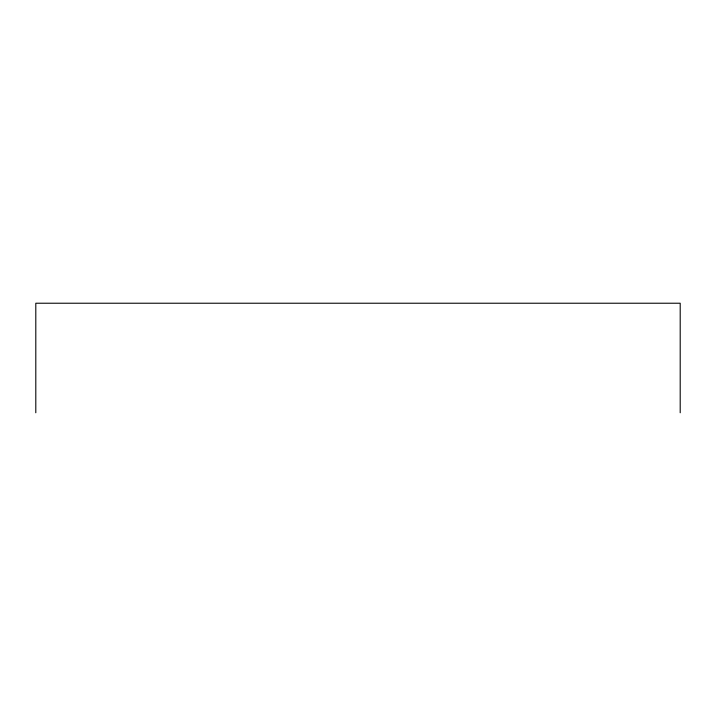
<?xml version="1.0" encoding="UTF-8"?>
<svg xmlns="http://www.w3.org/2000/svg" width="716" height="716" viewBox="0 0 716 716"><rect width="100%" height="100%" fill="white"/><g stroke="black" fill="none" stroke-linecap="round" stroke-linejoin="round"><path stroke-width="1.07" d="M680.2 412.774L680.2 303.226L35.8 303.226L35.8 412.774"/></g></svg>
